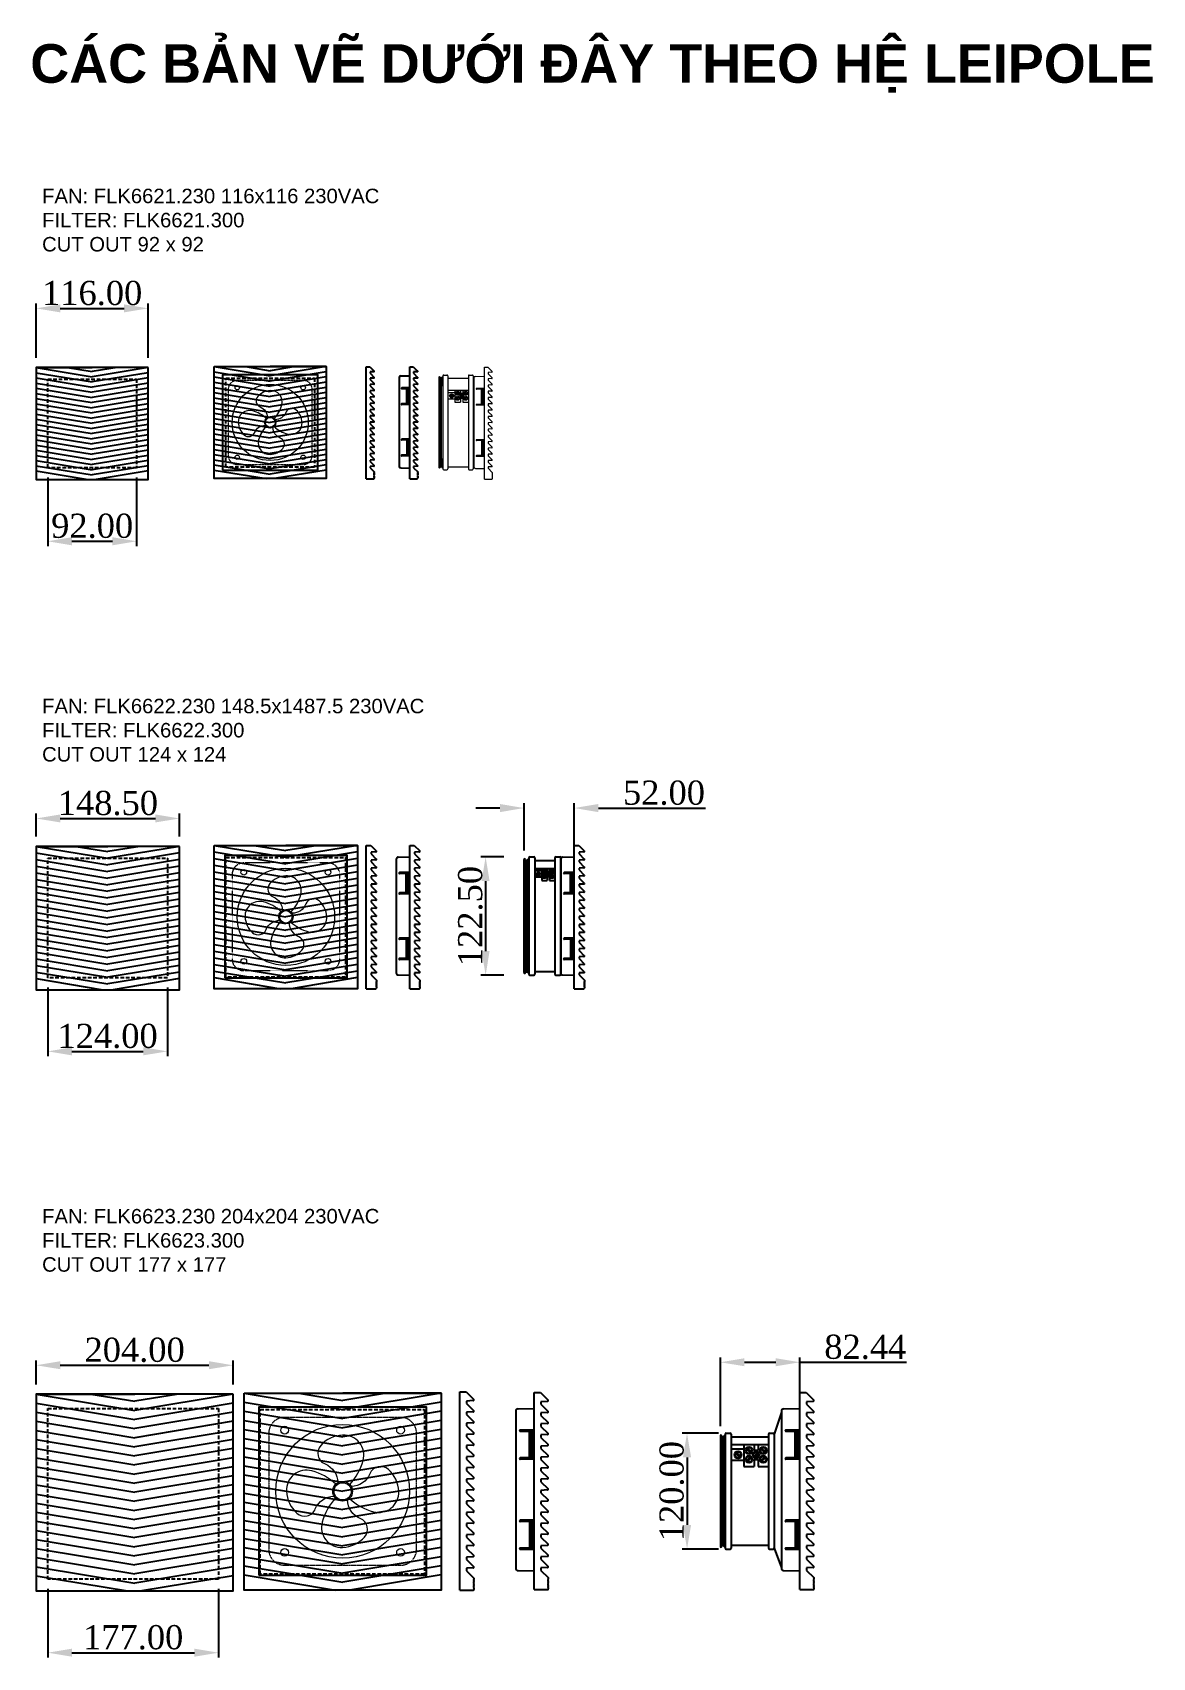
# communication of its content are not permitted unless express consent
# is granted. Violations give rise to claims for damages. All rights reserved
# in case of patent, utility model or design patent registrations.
# Model space of a CAD drawing. Header units: millimetres. Extents: x 6446 to 7606, y -2482 to -798.
import ezdxf

# ---------------------------------------------------------------- set-up
doc = ezdxf.new("R2010")
doc.units = ezdxf.units.MM
doc.linetypes.add('DASHED2', pattern=[0.375, 0.25, -0.125])
doc.linetypes.add('HIDDEN', pattern=[0.375, 0.25, -0.125])
for name, color, linetype, lineweight in [('CHANGE', 4, 'Continuous', 0), ('FRAME', 3, 'Continuous', 0), ('TBK', 1, 'Continuous', 0)]:
    doc.layers.add(name, color=color, linetype=linetype, lineweight=lineweight)
doc.styles.add('BHT', font='times.ttf', dxfattribs={"height": 25})
doc.styles.add('RH-Arial', font='arial.ttf')
doc.styles.get("Standard").update_dxf_attribs({"font": 'arial.ttf'})
doc.dimstyles.new('BHT 45', dxfattribs={"dimtxt": 25, "dimasz": 25, "dimexe": 5, "dimexo": 10, "dimgap": 3, "dimtad": 1, "dimtoh": 1, "dimzin": 0, "dimdsep": 46, "dimtxsty": 'BHT', "dimcen": 2, "dimclrd": 256, "dimclre": 256, "dimclrt": 3, "dimadec": 0, "dimazin": 0, "dimtfac": 1, "dimtofl": 0, "dimtmove": 0, "dimatfit": 3, "dimfxl": 1, "dimtolj": 1, "dimtzin": 0, "dimlwd": -1, "dimlwe": -1, "dimarcsym": 0})

# ---------------------------------------------------------------- blocks, each defined once
blk = doc.blocks.new('*D284')
at = {"transparency": 16777216}
for p, q in [((6449.7, -1135.3), (6449.7, -1079)), ((6474.7, -1084), (6540.7, -1084)), ((6565.7, -1135.3), (6565.7, -1079))]:
    blk.add_line(p, q, dxfattribs=at)
for points in [[(6474.7, -1079.9), (6474.7, -1088.2), (6449.7, -1084)], [(6540.7, -1079.9), (6540.7, -1088.2), (6565.7, -1084)]]:
    blk.add_solid(points, dxfattribs=at)
at = {"layer": 'Defpoints', "color": 0, "transparency": 16777216}
for p in [(6565.7, -1084), (6449.7, -1145.3), (6565.7, -1145.3)]:
    blk.add_point(p, dxfattribs=at)
at = {"color": 3, "transparency": 16777216, "insert": (6507.7, -1068.3), "char_height": 25, "attachment_point": 5, "style": 'BHT'}
blk.add_mtext('\\A1;116.00', dxfattribs=at)
blk = doc.blocks.new('FKL6621.300 - FRONT')
at = {"color": 3}
for p, q in [((6449.75, -1145.29), (6507.75, -1145.29)), ((6449.75, -1145.29), (6507.75, -1154.92)), ((6482, -1145.29), (6507.75, -1149.56)), ((6565.75, -1145.29), (6507.75, -1154.92)), ((6533.5, -1145.29), (6507.75, -1149.56)), ((6449.75, -1150.64), (6507.75, -1160.27)), ((6449.75, -1156), (6507.75, -1165.63)), ((6565.75, -1150.64), (6507.75, -1160.27)), ((6565.75, -1156), (6507.75, -1165.63)), ((6449.75, -1161.35), (6507.75, -1170.98)), ((6449.75, -1166.7), (6507.75, -1176.33)), ((6565.75, -1161.35), (6507.75, -1170.98)), ((6565.75, -1166.7), (6507.75, -1176.33)), ((6449.75, -1172.06), (6507.75, -1181.69)), ((6449.75, -1177.41), (6507.75, -1187.04)), ((6565.75, -1172.06), (6507.75, -1181.69)), ((6565.75, -1177.41), (6507.75, -1187.04)), ((6449.75, -1182.77), (6507.75, -1192.4)), ((6565.75, -1182.77), (6507.75, -1192.4)), ((6449.75, -1188.12), (6507.75, -1197.75)), ((6449.75, -1193.47), (6507.75, -1203.1)), ((6565.75, -1188.12), (6507.75, -1197.75)), ((6565.75, -1193.47), (6507.75, -1203.1)), ((6449.75, -1198.83), (6507.75, -1208.46)), ((6449.75, -1204.18), (6507.75, -1213.81)), ((6565.75, -1198.83), (6507.75, -1208.46)), ((6565.75, -1204.18), (6507.75, -1213.81)), ((6449.75, -1209.53), (6507.75, -1219.16)), ((6449.75, -1214.89), (6507.75, -1224.52)), ((6565.75, -1209.53), (6507.75, -1219.16)), ((6565.75, -1214.89), (6507.75, -1224.52)), ((6449.75, -1220.24), (6507.75, -1229.87)), ((6565.75, -1220.24), (6507.75, -1229.87)), ((6449.75, -1225.6), (6507.75, -1235.23)), ((6449.75, -1230.95), (6507.75, -1240.58)), ((6565.75, -1225.6), (6507.75, -1235.23)), ((6565.75, -1230.95), (6507.75, -1240.58)), ((6449.75, -1236.3), (6507.75, -1245.93)), ((6449.75, -1241.66), (6507.75, -1251.29)), ((6565.75, -1236.3), (6507.75, -1245.93)), ((6565.75, -1241.66), (6507.75, -1251.29)), ((6449.75, -1247.01), (6507.75, -1256.64)), ((6449.75, -1252.37), (6503.49, -1261.29)), ((6565.75, -1247.01), (6507.75, -1256.64)), ((6565.75, -1252.37), (6512.01, -1261.29))]:
    blk.add_line(p, q, dxfattribs=at)
blk.add_lwpolyline([(6565.75, -1145.29), (6449.75, -1145.29), (6449.75, -1261.29), (6565.75, -1261.29)], close=True, dxfattribs=at)
blk = doc.blocks.new('FAN 120x120')
at = {"layer": 'CHANGE', "linetype": 'HIDDEN'}
blk.add_lwpolyline([(13, -60), (107, -60, 0.414214), (120, -47), (120, 47, 0.414214), (107, 60), (13, 60, 0.414214), (0, 47), (0, -47, 0.414214)], format="xyb", close=True, dxfattribs=at)
at = {"layer": 'CHANGE', "linetype": 'ByBlock'}
for centre, radius in [((60, 0), 54.3), ((13, 49.6), 3.13), ((107, 49.6), 3.13), ((13, -49.6), 3.13), ((107, -49.6), 3.13)]:
    blk.add_circle(centre, radius, dxfattribs=at)
at = {"layer": 'TBK'}
for points in [[(65.9, 5.5, 0.119029), (76.6, 25, 0.508156), (60, 45.6, 0.202223), (42.2, 37.1, 0.51782), (45.7, 22.2, -0.301104), (56.1, 7)], [(54.5, 5.9, 0.119029), (35, 16.6, 0.508156), (14.4, 0, 0.202223), (22.9, -17.8, 0.51782), (37.8, -14.3, -0.301104), (53, -3.9)], [(65.5, -5.9, 0.119029), (85, -16.6, 0.508156), (105.6, 0, 0.202223), (97.1, 17.8, 0.51782), (82.2, 14.3, -0.301104), (67, 3.9)], [(54.1, -5.5, 0.119029), (43.4, -25, 0.508156), (60, -45.6, 0.202223), (77.8, -37.1, 0.51782), (74.3, -22.2, -0.301104), (63.9, -7)]]:
    blk.add_lwpolyline(points, format="xyb", dxfattribs=at)
for radius in [8, 6.94]:
    blk.add_circle((60, 0), radius, dxfattribs=at)
blk = doc.blocks.new('quat 325x325')
at = {"color": 3}
for p, q in [((-245242.3, 906267.9), (-245079.8, 906240.9)), ((-245152, 906267.9), (-245079.8, 906255.9)), ((-244917.3, 906267.9), (-245079.8, 906267.9)), ((-244917.3, 906267.9), (-245079.8, 906240.9)), ((-245007.7, 906267.9), (-245079.8, 906255.9)), ((-245242.3, 906252.9), (-245079.8, 906225.9)), ((-244917.3, 906252.9), (-245079.8, 906225.9)), ((-245242.3, 906237.9), (-245079.8, 906210.9)), ((-245242.3, 906222.9), (-245079.8, 906195.9)), ((-244917.3, 906237.9), (-245079.8, 906210.9)), ((-244917.3, 906222.9), (-245079.8, 906195.9)), ((-245242.3, 906207.9), (-245079.8, 906180.9)), ((-245242.3, 906192.9), (-245079.8, 906165.9)), ((-244917.3, 906207.9), (-245079.8, 906180.9)), ((-244917.3, 906192.9), (-245079.8, 906165.9)), ((-245242.3, 906177.9), (-245079.8, 906150.9)), ((-245242.3, 906162.9), (-245079.8, 906135.9)), ((-244917.3, 906177.9), (-245079.8, 906150.9)), ((-244917.3, 906162.9), (-245079.8, 906135.9)), ((-245242.3, 906147.9), (-245079.8, 906120.9)), ((-244917.3, 906147.9), (-245079.8, 906120.9)), ((-245242.3, 906132.9), (-245079.8, 906105.9)), ((-245242.3, 906117.9), (-245079.8, 906090.9)), ((-244917.3, 906132.9), (-245079.8, 906105.9)), ((-244917.3, 906117.9), (-245079.8, 906090.9)), ((-245242.3, 906102.9), (-245079.8, 906075.9)), ((-245242.3, 906087.9), (-245079.8, 906060.9)), ((-244917.3, 906102.9), (-245079.8, 906075.9)), ((-244917.3, 906087.9), (-245079.8, 906060.9)), ((-245242.3, 906072.9), (-245079.8, 906045.9)), ((-245242.3, 906057.9), (-245079.8, 906030.9)), ((-244917.3, 906072.9), (-245079.8, 906045.9)), ((-244917.3, 906057.9), (-245079.8, 906030.9)), ((-245242.3, 906042.9), (-245079.8, 906015.9)), ((-245242.3, 906027.9), (-245079.8, 906000.9)), ((-244917.3, 906042.9), (-245079.8, 906015.9)), ((-244917.3, 906027.9), (-245079.8, 906000.9)), ((-245242.3, 906012.9), (-245079.8, 905985.9)), ((-244917.3, 906012.9), (-245079.8, 905985.9)), ((-245242.3, 905997.9), (-245079.8, 905970.9)), ((-245242.3, 905982.9), (-245079.8, 905955.9)), ((-244917.3, 905997.9), (-245079.8, 905970.9)), ((-244917.3, 905982.9), (-245079.8, 905955.9)), ((-245242.3, 905967.9), (-245091.8, 905942.9)), ((-244917.3, 905967.9), (-245067.9, 905942.9))]:
    blk.add_line(p, q, dxfattribs=at)
blk.add_lwpolyline([(-245242.3, 906267.9), (-244917.3, 906267.9), (-244917.3, 905942.9), (-245242.3, 905942.9)], close=True, dxfattribs=at)
blk.add_lwpolyline([(-245218.4, 905967.3), (-244941.3, 905967.3), (-244941.3, 906244.5), (-245218.4, 906244.5)], close=True)
at = {"layer": 'FRAME', "xscale": 2.033931933606193, "yscale": 2.033931933606193, "zscale": 2.033931933606193}
blk.add_blockref('FAN 120x120', (-245201.9, 906105.9), dxfattribs=at)
blk = doc.blocks.new('FKL6621.230 - FRONT')
at = {"color": 7, "xscale": 0.356923076923077, "yscale": 0.356923076923077, "zscale": 0.356923076923077}
blk.add_blockref('quat 325x325', (94166.85, -324612.33), dxfattribs=at)
blk = doc.blocks.new('FKL6621.300 - SIDE')
at = {"color": 3}
for p, q in [((6791.7, -1260.46), (6791.7, -1144.46)), ((6791.7, -1144.46), (6795.3, -1144.46)), ((6795.3, -1144.46), (6799.79, -1148.96)), ((6799.54, -1149.62), (6795.61, -1149.83)), ((6795.61, -1149.83), (6795.61, -1151.3)), ((6795.61, -1151.3), (6799.79, -1155.48)), ((6799.54, -1156.15), (6795.61, -1156.35)), ((6795.61, -1156.35), (6795.61, -1157.82)), ((6795.61, -1157.82), (6799.79, -1162)), ((6799.54, -1162.67), (6795.61, -1162.88)), ((6795.61, -1162.88), (6795.61, -1164.34)), ((6795.61, -1164.34), (6799.79, -1168.53)), ((6799.54, -1169.19), (6795.61, -1169.4)), ((6795.61, -1169.4), (6795.61, -1170.87)), ((6795.61, -1170.87), (6799.79, -1175.05)), ((6799.54, -1175.71), (6795.61, -1175.92)), ((6795.61, -1175.92), (6795.61, -1177.39)), ((6795.61, -1177.39), (6799.79, -1181.57)), ((6799.54, -1182.24), (6795.61, -1182.44)), ((6795.61, -1182.44), (6795.61, -1183.91)), ((6795.61, -1183.91), (6799.79, -1188.09)), ((6799.54, -1188.76), (6795.61, -1188.97)), ((6795.61, -1188.97), (6795.61, -1190.43)), ((6795.61, -1190.43), (6799.79, -1194.62)), ((6799.54, -1195.28), (6795.61, -1195.49)), ((6795.61, -1195.49), (6795.61, -1196.96)), ((6795.61, -1196.96), (6799.79, -1201.14)), ((6799.54, -1201.8), (6795.61, -1202.01)), ((6795.61, -1202.01), (6795.61, -1203.48)), ((6795.61, -1203.48), (6799.79, -1207.66)), ((6799.54, -1208.33), (6795.61, -1208.53)), ((6795.61, -1208.53), (6795.61, -1210)), ((6795.61, -1210), (6799.79, -1214.18)), ((6799.54, -1214.85), (6795.61, -1215.06)), ((6795.61, -1215.06), (6795.61, -1216.52)), ((6795.61, -1216.52), (6799.79, -1220.71)), ((6799.54, -1221.37), (6795.61, -1221.58)), ((6795.61, -1221.58), (6795.61, -1223.05)), ((6795.61, -1223.05), (6799.79, -1227.23)), ((6799.54, -1227.9), (6795.61, -1228.1)), ((6795.61, -1228.1), (6795.61, -1229.57)), ((6795.61, -1229.57), (6799.79, -1233.75)), ((6799.54, -1234.42), (6795.61, -1234.62)), ((6795.61, -1234.62), (6795.61, -1236.09)), ((6795.61, -1236.09), (6799.79, -1240.27)), ((6799.54, -1240.94), (6795.61, -1241.15)), ((6795.61, -1241.15), (6795.61, -1242.61)), ((6795.61, -1242.61), (6799.79, -1246.8)), ((6799.54, -1247.46), (6795.61, -1247.67)), ((6795.61, -1247.67), (6795.61, -1249.14)), ((6795.61, -1249.14), (6799.91, -1253.43)), ((6799.91, -1254.21), (6799.68, -1254.21)), ((6799.68, -1254.21), (6799.68, -1254.61)), ((6799.68, -1254.61), (6799.91, -1254.68)), ((6799.91, -1254.92), (6799.68, -1255)), ((6799.68, -1255), (6799.68, -1255.39)), ((6799.91, -1253.43), (6799.91, -1254.21)), ((6799.91, -1254.68), (6799.91, -1254.92)), ((6791.7, -1260.46), (6798.27, -1260.46)), ((6798.27, -1260.46), (6799.52, -1260.46)), ((6799.68, -1255.39), (6799.91, -1255.46)), ((6799.91, -1255.7), (6799.68, -1255.78)), ((6799.68, -1255.78), (6799.68, -1256.17)), ((6799.68, -1256.17), (6799.91, -1256.25)), ((6799.91, -1256.48), (6799.68, -1256.56)), ((6799.68, -1256.56), (6799.68, -1256.95)), ((6799.68, -1256.95), (6799.91, -1257.03)), ((6799.91, -1257.26), (6799.68, -1257.34)), ((6799.68, -1257.34), (6799.68, -1257.73)), ((6799.68, -1257.73), (6799.91, -1257.81)), ((6799.91, -1258.04), (6799.68, -1258.12)), ((6799.68, -1258.12), (6799.68, -1258.51)), ((6799.68, -1258.51), (6799.91, -1258.59)), ((6799.91, -1258.82), (6799.68, -1258.9)), ((6799.68, -1258.9), (6799.68, -1259.29)), ((6799.68, -1259.29), (6799.91, -1259.29)), ((6799.91, -1255.46), (6799.91, -1255.7)), ((6799.91, -1256.25), (6799.91, -1256.48)), ((6799.91, -1257.03), (6799.91, -1257.26)), ((6799.91, -1257.81), (6799.91, -1258.04)), ((6799.91, -1258.59), (6799.91, -1258.82)), ((6799.91, -1259.29), (6799.91, -1260.07))]:
    blk.add_line(p, q, dxfattribs=at)
for centre, start, end in [((6799.52, -1149.23), 273, 45), ((6799.52, -1155.76), 273, 45), ((6799.52, -1162.28), 273, 45), ((6799.52, -1168.8), 273, 45), ((6799.52, -1175.32), 273, 45), ((6799.52, -1181.85), 273, 45), ((6799.52, -1188.37), 273, 45), ((6799.52, -1194.89), 273, 45), ((6799.52, -1201.41), 273, 45), ((6799.52, -1207.94), 273, 45), ((6799.52, -1214.46), 273, 45), ((6799.52, -1220.98), 273, 45), ((6799.52, -1227.51), 273, 45), ((6799.52, -1234.03), 273, 45), ((6799.52, -1240.55), 273, 45), ((6799.52, -1247.07), 273, 45), ((6799.52, -1260.07), 270, 0)]:
    blk.add_arc(centre, 0.391, start, end, dxfattribs=at)
blk = doc.blocks.new('FKL6621.300 - SIDE 2')
at = {"color": 3}
for p, q in [((6836.79, -1260.46), (6836.79, -1144.46)), ((6836.79, -1144.46), (6840.39, -1144.46)), ((6840.39, -1144.46), (6844.88, -1148.96)), ((6825.82, -1155.52), (6825.82, -1247.74)), ((6825.82, -1155.93), (6825.82, -1201.63)), ((6827.36, -1153.95), (6836.76, -1153.79)), ((6844.63, -1149.62), (6840.7, -1149.83)), ((6840.7, -1149.83), (6840.7, -1151.3)), ((6840.7, -1151.3), (6844.88, -1155.48)), ((6844.63, -1156.15), (6840.7, -1156.35)), ((6840.7, -1156.35), (6840.7, -1157.82)), ((6840.7, -1157.82), (6844.88, -1162)), ((6836.76, -1166.48), (6828.56, -1166.48)), ((6836.13, -1167.26), (6828.56, -1167.26)), ((6833.87, -1182.88), (6833.87, -1167.26)), ((6834.89, -1182.88), (6834.89, -1167.26)), ((6835.59, -1182.88), (6835.59, -1167.26)), ((6836.13, -1182.88), (6836.13, -1167.26)), ((6844.63, -1162.67), (6840.7, -1162.88)), ((6840.7, -1162.88), (6840.7, -1164.34)), ((6840.7, -1164.34), (6844.88, -1168.53)), ((6844.63, -1169.19), (6840.7, -1169.4)), ((6840.7, -1169.4), (6840.7, -1170.87)), ((6840.7, -1170.87), (6844.88, -1175.05)), ((6844.63, -1175.71), (6840.7, -1175.92)), ((6840.7, -1175.92), (6840.7, -1177.39)), ((6840.7, -1177.39), (6844.88, -1181.57)), ((6836.13, -1182.88), (6828.56, -1182.88)), ((6836.76, -1183.66), (6828.56, -1183.66)), ((6844.63, -1182.24), (6840.7, -1182.44)), ((6840.7, -1182.44), (6840.7, -1183.91)), ((6840.7, -1183.91), (6844.88, -1188.09)), ((6844.63, -1188.76), (6840.7, -1188.97)), ((6840.7, -1188.97), (6840.7, -1190.43)), ((6840.7, -1190.43), (6844.88, -1194.62)), ((6844.63, -1195.28), (6840.7, -1195.49)), ((6840.7, -1195.49), (6840.7, -1196.96)), ((6840.7, -1196.96), (6844.88, -1201.14)), ((6844.63, -1201.8), (6840.7, -1202.01)), ((6840.7, -1202.01), (6840.7, -1203.48)), ((6840.7, -1203.48), (6844.88, -1207.66)), ((6844.63, -1208.33), (6840.7, -1208.53)), ((6840.7, -1208.53), (6840.7, -1210)), ((6840.7, -1210), (6844.88, -1214.18)), ((6844.63, -1214.85), (6840.7, -1215.06)), ((6840.7, -1215.06), (6840.7, -1216.52)), ((6836.76, -1219.6), (6828.56, -1219.6)), ((6836.13, -1220.38), (6828.56, -1220.38)), ((6833.87, -1220.38), (6833.87, -1236)), ((6834.89, -1220.38), (6834.89, -1236)), ((6835.59, -1220.38), (6835.59, -1236)), ((6836.13, -1220.38), (6836.13, -1236)), ((6840.7, -1216.52), (6844.88, -1220.71)), ((6844.63, -1221.37), (6840.7, -1221.58)), ((6840.7, -1221.58), (6840.7, -1223.05)), ((6840.7, -1223.05), (6844.88, -1227.23)), ((6844.63, -1227.9), (6840.7, -1228.1)), ((6840.7, -1228.1), (6840.7, -1229.57)), ((6840.7, -1229.57), (6844.88, -1233.75)), ((6844.63, -1234.42), (6840.7, -1234.62)), ((6840.7, -1234.62), (6840.7, -1236.09)), ((6836.13, -1236), (6828.56, -1236)), ((6836.76, -1236.78), (6828.56, -1236.78)), ((6840.7, -1236.09), (6844.88, -1240.27)), ((6844.63, -1240.94), (6840.7, -1241.15)), ((6840.7, -1241.15), (6840.7, -1242.61)), ((6840.7, -1242.61), (6844.88, -1246.8)), ((6827.36, -1249.31), (6836.76, -1249.47)), ((6844.63, -1247.46), (6840.7, -1247.67)), ((6840.7, -1247.67), (6840.7, -1249.14)), ((6840.7, -1249.14), (6845, -1253.43)), ((6845, -1253.43), (6845, -1254.21)), ((6836.79, -1260.46), (6843.36, -1260.46)), ((6843.36, -1260.46), (6844.61, -1260.46)), ((6845, -1254.21), (6844.76, -1254.21)), ((6844.76, -1254.21), (6844.76, -1254.61)), ((6844.76, -1254.61), (6845, -1254.68)), ((6845, -1254.92), (6844.76, -1255)), ((6844.76, -1255), (6844.76, -1255.39)), ((6844.76, -1255.39), (6845, -1255.46)), ((6845, -1255.7), (6844.76, -1255.78)), ((6844.76, -1255.78), (6844.76, -1256.17)), ((6844.76, -1256.17), (6845, -1256.25)), ((6845, -1256.48), (6844.76, -1256.56)), ((6844.76, -1256.56), (6844.76, -1256.95)), ((6844.76, -1256.95), (6845, -1257.03)), ((6845, -1257.26), (6844.76, -1257.34)), ((6844.76, -1257.34), (6844.76, -1257.73)), ((6844.76, -1257.73), (6845, -1257.81)), ((6845, -1258.04), (6844.76, -1258.12)), ((6844.76, -1258.12), (6844.76, -1258.51)), ((6844.76, -1258.51), (6845, -1258.59)), ((6845, -1258.82), (6844.76, -1258.9)), ((6844.76, -1258.9), (6844.76, -1259.29)), ((6844.76, -1259.29), (6845, -1259.29)), ((6845, -1254.68), (6845, -1254.92)), ((6845, -1255.46), (6845, -1255.7)), ((6845, -1256.25), (6845, -1256.48)), ((6845, -1257.03), (6845, -1257.26)), ((6845, -1257.81), (6845, -1258.04)), ((6845, -1258.59), (6845, -1258.82)), ((6845, -1259.29), (6845, -1260.07))]:
    blk.add_line(p, q, dxfattribs=at)
for centre, radius, start, end in [((6827.39, -1155.52), 1.56, 91, 180), ((6844.61, -1149.23), 0.391, 273, 45), ((6844.61, -1155.76), 0.391, 273, 45), ((6828.56, -1166.87), 0.391, 90, 270), ((6844.61, -1162.28), 0.391, 273, 45), ((6844.61, -1168.8), 0.391, 273, 45), ((6844.61, -1175.32), 0.391, 273, 45), ((6828.56, -1183.27), 0.391, 90, 270), ((6844.61, -1181.85), 0.391, 273, 45), ((6844.61, -1188.37), 0.391, 273, 45), ((6844.61, -1194.89), 0.391, 273, 45), ((6844.61, -1201.41), 0.391, 273, 45), ((6844.61, -1207.94), 0.391, 273, 45), ((6844.61, -1214.46), 0.391, 273, 45), ((6828.56, -1219.99), 0.391, 90, 270), ((6844.61, -1220.98), 0.391, 273, 45), ((6844.61, -1227.51), 0.391, 273, 45), ((6844.61, -1234.03), 0.391, 273, 45), ((6828.56, -1236.39), 0.391, 90, 270), ((6844.61, -1240.55), 0.391, 273, 45), ((6827.39, -1247.74), 1.56, 180, 269), ((6844.61, -1247.07), 0.391, 273, 45), ((6844.61, -1260.07), 0.391, 270, 0)]:
    blk.add_arc(centre, radius, start, end, dxfattribs=at)
blk = doc.blocks.new('A$C36B5638F')
for p, q in [((-43, 56.8), (-43, -56.8)), ((-41.6, 56.8), (-41.6, 55.2)), ((-41.6, 49.6), (-41.6, -49.6)), ((-41.2, 56), (-41.2, 48.8)), ((-41.2, 56), (-39.4, 56)), ((-41.2, 48.8), (-39.4, 48.8)), ((-40.3, 56), (-40.5, 56)), ((-40.3, 47.1), (-40.1, 47.2)), ((-40.1, 47.2), (-40.3, 47.1)), ((-40.1, 45), (-40.1, -45)), ((-39.4, 56.3), (-39.4, 48.8)), ((-39.4, 52.7), (-39.4, 48.1)), ((-39.4, 45.9), (-39.3, 45.9)), ((-38, 58.5), (-38, -58.5)), ((-38, 58.5), (-38, 32.5)), ((-38, 56.3), (-38, 32.5)), ((-38, 53.3), (-38, -56.3)), ((-37, 59.5), (-33, 59.5)), ((-32, 58.5), (-32, -58.5)), ((-32, 55.7), (-6, 55.7)), ((-6, 58.5), (-6, -58.5)), ((-5, 59.5), (-1, 59.5)), ((0, 58.5), (0, 0)), ((0, 58.5), (0, -58.5)), ((-32, 40.5), (-6, 40.5)), ((-23, 37.3), (-32, 37.3)), ((-23, 29.3), (-32, 29.3)), ((-26, 31.7), (-28.8, 34.5)), ((-25.5, 32.2), (-28.2, 35)), ((-23, 40.5), (-23, 25.2)), ((-23, 25.2), (-16, 25.2)), ((-18.4, 34.7), (-21.2, 37.5)), ((-18.4, 32), (-21.2, 29.2)), ((-17.8, 35.3), (-20.6, 38.1)), ((-17.8, 31.4), (-20.6, 28.6)), ((-16, 40.5), (-16, 36.5)), ((-16, 36.5), (-13, 36.5)), ((-16, 30.2), (-13, 30.2)), ((-16, 30.2), (-16, 25.2)), ((-14, 35), (-15.5, 31.9)), ((-13.5, 34.8), (-15, 31.7)), ((-13, 40.5), (-13, 36.5)), ((-13, 30.2), (-13, 25.2)), ((-13, 25.2), (-6, 25.2)), ((-8.4, 34.7), (-11.2, 37.5)), ((-8.4, 32), (-11.2, 29.2)), ((-7.9, 35.3), (-10.7, 38.1)), ((-7.9, 31.4), (-10.7, 28.6)), ((-41.6, -55.2), (-41.6, -56.8)), ((-41.2, -48.8), (-39.4, -48.8)), ((-41.2, -56), (-41.2, -48.8)), ((-41.2, -56), (-39.4, -56)), ((-40.3, -56), (-40.5, -56)), ((-40.1, -47.2), (-40.3, -47.1)), ((-39.3, -45.9), (-39.4, -45.9)), ((-39.4, -52.7), (-39.4, -48.1)), ((-39.4, -56.3), (-39.4, -48.8)), ((-37, -59.5), (-33, -59.5)), ((-32, -55.7), (-6, -55.7)), ((-5, -59.5), (-1, -59.5))]:
    blk.add_line(p, q)
for centre, radius in [((-27.1, 33.3), 2.5), ((-27.1, 33.3), 2), ((-19.5, 36.4), 2.5), ((-19.5, 30.3), 2.5), ((-19.5, 36.4), 2), ((-19.5, 30.3), 2), ((-14.5, 33.3), 2.25), ((-14.5, 33.3), 1.75), ((-9.5, 36.4), 2.5), ((-9.5, 30.3), 2.5), ((-9.5, 36.4), 2), ((-9.5, 30.3), 2)]:
    blk.add_circle(centre, radius)
for centre, radius, start, end in [((-42.3, 56.8), 0.7, 0, 180), ((-34.9, 52.4), 7.3, 150.4345, 209.5655), ((-39.6, 45.2), 2, 109.4736, 180), ((-40.4, 48.1), 1, 289.4736, 0), ((-40.4, 48.1), 1, 289.4736, 0), ((-39.1, 45), 1, 109.4736, 180), ((-38.7, 56.3), 0.7, 0, 180), ((-40, 47.8), 2, 289.4736, 0), ((-37, 58.5), 1, 90, 180), ((-33, 58.5), 1, 0, 90), ((-5, 58.5), 1, 90, 180), ((-1, 58.5), 1, 0, 90), ((-42.3, -56.8), 0.7, 180, 0), ((-34.9, -52.4), 7.3, 150.4345, 209.5655), ((-40.1, -47.8), 2, 70.5264, 70.5264), ((-39.6, -45.2), 2, 180, 250.5264), ((-39.1, -45), 1, 180, 250.5264), ((-40.4, -48.1), 1, 0, 70.5264), ((-38.7, -56.3), 0.7, 180, 0), ((-40, -47.8), 2, 0, 70.5264), ((-37, -58.5), 1, 180, 270), ((-33, -58.5), 1, 270, 0), ((-5, -58.5), 1, 180, 270), ((-1, -58.5), 1, 270, 0)]:
    blk.add_arc(centre, radius, start, end)
blk = doc.blocks.new('A$C5CC504B8')
for p, q in [((14, -75.3), (14, 73.2)), ((14, 73.2), (18.6, 73.2)), ((18.6, 73.2), (24.4, 67.4)), ((24.1, 66.6), (19, 66.3)), ((19, 66.3), (19, 64.4)), ((0, 59), (0, -59)), ((0, 58.5), (0, 0)), ((2, 61), (14, 61.2)), ((14, 45), (3.5, 45)), ((13.2, 44), (3.5, 44)), ((10.3, 24), (10.3, 44)), ((11.6, 24), (11.6, 44)), ((12.5, 24), (12.5, 44)), ((13.2, 24), (13.2, 44)), ((19, 64.4), (24.4, 59.1)), ((24.1, 58.2), (19, 58)), ((19, 58), (19, 56.1)), ((19, 56.1), (24.4, 50.7)), ((24.1, 49.9), (19, 49.6)), ((19, 49.6), (19, 47.7)), ((19, 47.7), (24.4, 42.4)), ((13.2, 24), (3.5, 24)), ((14, 23), (3.5, 23)), ((24.1, 41.5), (19, 41.3)), ((19, 41.3), (19, 39.4)), ((19, 39.4), (24.4, 34)), ((24.1, 33.2), (19, 32.9)), ((19, 32.9), (19, 31)), ((19, 31), (24.4, 25.7)), ((24.1, 24.8), (19, 24.6)), ((19, 24.6), (19, 22.7)), ((19, 22.7), (24.4, 17.3)), ((24.1, 16.5), (19, 16.2)), ((19, 16.2), (19, 14.3)), ((19, 14.3), (24.4, 9)), ((24.1, 8.1), (19, 7.9)), ((19, 7.9), (19, 6)), ((19, 6), (24.4, 0.6)), ((24.1, -0.2), (19, -0.5)), ((19, -0.5), (19, -2.4)), ((19, -2.4), (24.4, -7.7)), ((24.1, -8.6), (19, -8.8)), ((19, -8.8), (19, -10.7)), ((19, -10.7), (24.4, -16.1)), ((24.1, -16.9), (19, -17.2)), ((19, -17.2), (19, -19.1)), ((19, -19.1), (24.4, -24.4)), ((14, -23), (3.5, -23)), ((13.2, -24), (3.5, -24)), ((10.3, -24), (10.3, -44)), ((11.6, -24), (11.6, -44)), ((12.5, -24), (12.5, -44)), ((13.2, -24), (13.2, -44)), ((24.1, -25.3), (19, -25.5)), ((19, -25.5), (19, -27.4)), ((19, -27.4), (24.4, -32.8)), ((24.1, -33.6), (19, -33.9)), ((19, -33.9), (19, -35.8)), ((19, -35.8), (24.4, -41.1)), ((24.1, -42), (19, -42.2)), ((19, -42.2), (19, -44.1)), ((2, -61), (14, -61.2)), ((13.2, -44), (3.5, -44)), ((14, -45), (3.5, -45)), ((19, -44.1), (24.4, -49.5)), ((24.1, -50.3), (19, -50.6)), ((19, -50.6), (19, -52.5)), ((19, -52.5), (24.4, -57.8)), ((24.1, -58.7), (19, -58.9)), ((19, -58.9), (19, -60.8)), ((19, -60.8), (24.5, -66.3)), ((14, -75.3), (22.4, -75.3)), ((22.4, -75.3), (24, -75.3)), ((24.5, -67.3), (24.2, -67.3)), ((24.2, -67.3), (24.2, -67.8)), ((24.2, -67.8), (24.5, -67.9)), ((24.5, -68.2), (24.2, -68.3)), ((24.2, -68.3), (24.2, -68.8)), ((24.2, -68.8), (24.5, -68.9)), ((24.5, -69.2), (24.2, -69.3)), ((24.2, -69.3), (24.2, -69.8)), ((24.2, -69.8), (24.5, -69.9)), ((24.5, -70.2), (24.2, -70.3)), ((24.2, -70.3), (24.2, -70.8)), ((24.2, -70.8), (24.5, -70.9)), ((24.5, -71.2), (24.2, -71.3)), ((24.2, -71.3), (24.2, -71.8)), ((24.2, -71.8), (24.5, -71.9)), ((24.5, -72.2), (24.2, -72.3)), ((24.2, -72.3), (24.2, -72.8)), ((24.2, -72.8), (24.5, -72.9)), ((24.5, -73.2), (24.2, -73.3)), ((24.2, -73.3), (24.2, -73.8)), ((24.2, -73.8), (24.5, -73.8)), ((24.5, -66.3), (24.5, -67.3)), ((24.5, -67.9), (24.5, -68.2)), ((24.5, -68.9), (24.5, -69.2)), ((24.5, -69.9), (24.5, -70.2)), ((24.5, -70.9), (24.5, -71.2)), ((24.5, -71.9), (24.5, -72.2)), ((24.5, -72.9), (24.5, -73.2)), ((24.5, -73.8), (24.5, -74.8))]:
    blk.add_line(p, q)
for centre, radius, start, end in [((24, 67.1), 0.5, 273, 45), ((2, 59), 2, 91, 180), ((3.5, 44.5), 0.5, 90, 270), ((24, 58.7), 0.5, 273, 45), ((24, 50.4), 0.5, 273, 45), ((3.5, 23.5), 0.5, 90, 270), ((24, 42), 0.5, 273, 45), ((24, 33.7), 0.5, 273, 45), ((24, 25.3), 0.5, 273, 45), ((24, 17), 0.5, 273, 45), ((24, 8.6), 0.5, 273, 45), ((24, 0.3), 0.5, 273, 45), ((24, -8.1), 0.5, 273, 45), ((24, -16.4), 0.5, 273, 45), ((3.5, -23.5), 0.5, 90, 270), ((24, -24.8), 0.5, 273, 45), ((24, -33.1), 0.5, 273, 45), ((24, -41.5), 0.5, 273, 45), ((2, -59), 2, 180, 269), ((3.5, -44.5), 0.5, 90, 270), ((24, -49.8), 0.5, 273, 45), ((24, -58.2), 0.5, 273, 45), ((24, -74.8), 0.5, 270, 0)]:
    blk.add_arc(centre, radius, start, end)
blk = doc.blocks.new('FKL6621.230 - SIDE')
at = {"layer": 'FRAME'}
for name, p, xscale, yscale, zscale in [('A$C36B5638F', (6902.5, -1202.1), 0.8244734945835328, 0.8244734945835328, 0.8244734945835328), ('A$C5CC504B8', (6903.2, -1202.2), 0.7811447811447811, 0.7811447811447811, 0.7811447811447811)]:
    blk.add_blockref(name, p, dxfattribs=dict(at, xscale=xscale, yscale=yscale, zscale=zscale))
blk = doc.blocks.new('*D306')
at = {"transparency": 16777216}
for p, q in [((6461.7, -1259.3), (6461.7, -1330.3)), ((6553.7, -1259.3), (6553.7, -1330.3)), ((6486.7, -1325.3), (6528.7, -1325.3))]:
    blk.add_line(p, q, dxfattribs=at)
for points in [[(6486.7, -1321.1), (6486.7, -1329.5), (6461.7, -1325.3)], [(6528.7, -1321.1), (6528.7, -1329.5), (6553.7, -1325.3)]]:
    blk.add_solid(points, dxfattribs=at)
at = {"layer": 'Defpoints', "color": 0, "transparency": 16777216}
for p in [(6461.7, -1249.3), (6553.7, -1249.3), (6553.7, -1325.3)]:
    blk.add_point(p, dxfattribs=at)
at = {"color": 3, "transparency": 16777216, "insert": (6507.7, -1309.5), "char_height": 25, "attachment_point": 5, "style": 'BHT'}
blk.add_mtext('\\A1;92.00', dxfattribs=at)
blk = doc.blocks.new('*D307')
at = {"transparency": 16777216}
for p, q in [((6449.7, -1631.3), (6449.7, -1607.5)), ((6474.7, -1612.5), (6573.2, -1612.5)), ((6598.2, -1631.3), (6598.2, -1607.5))]:
    blk.add_line(p, q, dxfattribs=at)
for points in [[(6474.7, -1608.3), (6474.7, -1616.6), (6449.7, -1612.5)], [(6573.2, -1608.3), (6573.2, -1616.6), (6598.2, -1612.5)]]:
    blk.add_solid(points, dxfattribs=at)
at = {"layer": 'Defpoints', "color": 0, "transparency": 16777216}
for p in [(6598.2, -1612.5), (6449.7, -1641.3), (6598.2, -1641.3)]:
    blk.add_point(p, dxfattribs=at)
at = {"color": 3, "transparency": 16777216, "insert": (6524, -1596.7), "char_height": 25, "attachment_point": 5, "style": 'BHT'}
blk.add_mtext('\\A1;148.50', dxfattribs=at)
blk = doc.blocks.new('*D308')
at = {"transparency": 16777216}
for p, q in [((6461.7, -1787.7), (6461.7, -1858.8)), ((6585.7, -1787.7), (6585.7, -1858.8)), ((6486.7, -1853.8), (6560.7, -1853.8))]:
    blk.add_line(p, q, dxfattribs=at)
for points in [[(6486.7, -1849.6), (6486.7, -1857.9), (6461.7, -1853.8)], [(6560.7, -1849.6), (6560.7, -1857.9), (6585.7, -1853.8)]]:
    blk.add_solid(points, dxfattribs=at)
at = {"layer": 'Defpoints', "color": 0, "transparency": 16777216}
for p in [(6461.7, -1777.7), (6585.7, -1777.7), (6585.7, -1853.8)]:
    blk.add_point(p, dxfattribs=at)
at = {"color": 3, "transparency": 16777216, "insert": (6523.7, -1838), "char_height": 25, "attachment_point": 5, "style": 'BHT'}
blk.add_mtext('\\A1;124.00', dxfattribs=at)
blk = doc.blocks.new('*D312')
at = {"transparency": 16777216}
for p, q in [((6449.7, -2198.8), (6449.7, -2174)), ((6474.7, -2179), (6628.7, -2179)), ((6653.7, -2198.8), (6653.7, -2174))]:
    blk.add_line(p, q, dxfattribs=at)
for points in [[(6474.7, -2174.8), (6474.7, -2183.1), (6449.7, -2179)], [(6628.7, -2174.8), (6628.7, -2183.1), (6653.7, -2179)]]:
    blk.add_solid(points, dxfattribs=at)
at = {"layer": 'Defpoints', "color": 0, "transparency": 16777216}
for p in [(6653.7, -2179), (6449.7, -2208.8), (6653.7, -2208.8)]:
    blk.add_point(p, dxfattribs=at)
at = {"color": 3, "transparency": 16777216, "insert": (6551.7, -2163.2), "char_height": 25, "attachment_point": 5, "style": 'BHT'}
blk.add_mtext('\\A1;204.00', dxfattribs=at)
blk = doc.blocks.new('*D313')
at = {"transparency": 16777216}
for p, q in [((6461.7, -2410.7), (6461.7, -2481.8)), ((6638.7, -2410.7), (6638.7, -2481.8)), ((6486.7, -2476.8), (6613.7, -2476.8))]:
    blk.add_line(p, q, dxfattribs=at)
for points in [[(6486.7, -2472.6), (6486.7, -2480.9), (6461.7, -2476.8)], [(6613.7, -2472.6), (6613.7, -2480.9), (6638.7, -2476.8)]]:
    blk.add_solid(points, dxfattribs=at)
at = {"layer": 'Defpoints', "color": 0, "transparency": 16777216}
for p in [(6461.7, -2400.7), (6638.7, -2400.7), (6638.7, -2476.8)]:
    blk.add_point(p, dxfattribs=at)
at = {"color": 3, "transparency": 16777216, "insert": (6550.2, -2461), "char_height": 25, "attachment_point": 5, "style": 'BHT'}
blk.add_mtext('\\A1;177.00', dxfattribs=at)
blk = doc.blocks.new('FKL6622.300 - FRONT')
at = {"xscale": 1.280172413793103, "yscale": 1.280172413793103, "zscale": 1.280172413793103}
blk.add_blockref('FKL6621.300 - FRONT', (-1807, -175.2), dxfattribs=at)
blk = doc.blocks.new('FKL6622.230 - FRONT')
at = {"xscale": 1.280172413793103, "yscale": 1.280172413793103, "zscale": 1.280172413793103}
blk.add_blockref('FKL6621.230 - FRONT', (-1858.7, -175.3), dxfattribs=at)
blk = doc.blocks.new('FKL6622.300 - SIDE')
at = {"xscale": 1.280172413793103, "yscale": 1.280172413793103, "zscale": 1.280172413793103}
blk.add_blockref('FKL6621.300 - SIDE', (-1902.8, -175.3), dxfattribs=at)
blk = doc.blocks.new('FKL6622.300 - SIDE 2')
at = {"xscale": 1.280172413793103, "yscale": 1.280172413793103, "zscale": 1.280172413793103}
blk.add_blockref('FKL6621.300 - SIDE 2', (-1915.5, -175.3), dxfattribs=at)
blk = doc.blocks.new('FKL6622 - FAN')
at = {"color": 3}
for p, q in [((6886.9, -1655.1), (6886.9, -1772.1)), ((6888.4, -1655.1), (6888.4, -1656.8)), ((6888.4, -1662.5), (6888.4, -1764.7)), ((6888.8, -1655.9), (6888.8, -1663.3)), ((6888.8, -1655.9), (6890.7, -1655.9)), ((6888.8, -1663.3), (6890.7, -1663.3)), ((6889.8, -1655.9), (6889.5, -1655.9)), ((6889.8, -1665.1), (6890, -1665)), ((6890, -1665), (6889.8, -1665.1)), ((6890.6, -1666.3), (6890.7, -1666.3)), ((6890.7, -1655.6), (6890.7, -1663.3)), ((6890.7, -1659.4), (6890.7, -1664.1)), ((6892.1, -1653.4), (6892.1, -1773.8)), ((6892.1, -1653.4), (6892.1, -1680.1)), ((6892.1, -1655.6), (6892.1, -1680.1)), ((6892.1, -1658.7), (6892.1, -1771.6)), ((6893.1, -1652.4), (6897.2, -1652.4)), ((6898.3, -1653.4), (6898.3, -1773.8)), ((6898.3, -1656.2), (6918.8, -1656.2)), ((6898.3, -1664.4), (6918.8, -1664.4)), ((6905.3, -1664.4), (6905.3, -1676.6)), ((6909.4, -1668.6), (6907.2, -1666.4)), ((6910.8, -1664.4), (6910.8, -1667.6)), ((6913.2, -1664.4), (6913.2, -1667.6)), ((6917.3, -1668.6), (6915.1, -1666.4)), ((6918.8, -1653.4), (6918.8, -1773.8)), ((6919.8, -1652.4), (6923.9, -1652.4)), ((6924.9, -1653.4), (6924.9, -1713.6)), ((6924.9, -1653.4), (6924.9, -1773.8)), ((6889.9, -1667.3), (6889.9, -1759.9)), ((6905.3, -1666.9), (6898.1, -1666.9)), ((6905.3, -1673.3), (6898.1, -1673.3)), ((6902.8, -1671.4), (6900.6, -1669.2)), ((6903.3, -1671), (6901.1, -1668.8)), ((6905.3, -1676.6), (6910.8, -1676.6)), ((6908.9, -1669), (6906.7, -1666.8)), ((6908.9, -1671.2), (6906.7, -1673.4)), ((6909.4, -1671.6), (6907.2, -1673.9)), ((6910.8, -1667.6), (6913.2, -1667.6)), ((6910.8, -1672.6), (6913.2, -1672.6)), ((6910.8, -1672.6), (6910.8, -1676.6)), ((6912.4, -1668.8), (6911.2, -1671.2)), ((6912.8, -1669), (6911.6, -1671.4)), ((6913.2, -1672.6), (6913.2, -1676.6)), ((6913.2, -1676.6), (6918.8, -1676.6)), ((6916.8, -1669), (6914.6, -1666.8)), ((6916.8, -1671.2), (6914.6, -1673.4)), ((6917.3, -1671.6), (6915.1, -1673.9)), ((6888.8, -1763.9), (6890.7, -1763.9)), ((6888.8, -1771.3), (6888.8, -1763.9)), ((6890, -1762.2), (6889.8, -1762.1)), ((6890.7, -1760.9), (6890.6, -1760.9)), ((6890.7, -1767.8), (6890.7, -1763.1)), ((6890.7, -1771.6), (6890.7, -1763.9)), ((6888.4, -1770.4), (6888.4, -1772.1)), ((6888.8, -1771.3), (6890.7, -1771.3)), ((6889.8, -1771.3), (6889.5, -1771.3)), ((6893.1, -1774.9), (6897.2, -1774.9)), ((6898.3, -1771), (6918.8, -1771)), ((6919.8, -1774.9), (6923.9, -1774.9))]:
    blk.add_line(p, q, dxfattribs=at)
for centre, radius in [((6908, -1667.7), 1.99), ((6908, -1667.7), 1.59), ((6916, -1667.7), 1.99), ((6916, -1667.7), 1.59), ((6902, -1670.1), 1.99), ((6902, -1670.1), 1.59), ((6908, -1672.5), 1.99), ((6908, -1672.5), 1.59), ((6912, -1670.1), 1.79), ((6912, -1670.1), 1.39), ((6916, -1672.5), 1.99), ((6916, -1672.5), 1.59)]:
    blk.add_circle(centre, radius, dxfattribs=at)
for centre, radius, start, end in [((6887.7, -1655.1), 0.721, 0, 180), ((6895.3, -1659.6), 7.51, 150.4345, 209.5655), ((6890.4, -1667.1), 2.06, 109.4736, 180), ((6891, -1667.3), 1.03, 109.4736, 180), ((6889.6, -1664.1), 1.03, 289.4736, 0), ((6889.6, -1664.1), 1.03, 289.4736, 0), ((6891.4, -1655.6), 0.721, 0, 180), ((6890, -1664.4), 2.06, 289.4736, 0), ((6893.1, -1653.4), 1.03, 90, 180), ((6897.2, -1653.4), 1.03, 0, 90), ((6919.8, -1653.4), 1.03, 90, 180), ((6923.9, -1653.4), 1.03, 0, 90), ((6895.3, -1767.6), 7.51, 150.4345, 209.5655), ((6889.9, -1762.8), 2.06, 70.5264, 70.5264), ((6890.4, -1760.1), 2.06, 180, 250.5264), ((6891, -1759.9), 1.03, 180, 250.5264), ((6889.6, -1763.1), 1.03, 0, 70.5264), ((6890, -1762.8), 2.06, 0, 70.5264), ((6887.7, -1772.1), 0.721, 180, 0), ((6891.4, -1771.6), 0.721, 180, 0), ((6893.1, -1773.8), 1.03, 180, 270), ((6897.2, -1773.8), 1.03, 270, 0), ((6919.8, -1773.8), 1.03, 180, 270), ((6923.9, -1773.8), 1.03, 270, 0)]:
    blk.add_arc(centre, radius, start, end, dxfattribs=at)
blk = doc.blocks.new('*D320')
at = {"transparency": 16777216}
for p, q in [((7156.6, -2249.4), (7119.1, -2249.4)), ((7124.1, -2274.4), (7124.1, -2344.4)), ((7156.6, -2369.4), (7119.1, -2369.4))]:
    blk.add_line(p, q, dxfattribs=at)
for points in [[(7119.9, -2274.4), (7128.3, -2274.4), (7124.1, -2249.4)], [(7119.9, -2344.4), (7128.3, -2344.4), (7124.1, -2369.4)]]:
    blk.add_solid(points, dxfattribs=at)
at = {"layer": 'Defpoints', "color": 0, "transparency": 16777216}
for p in [(7166.6, -2249.4), (7124.1, -2369.4), (7166.6, -2369.4)]:
    blk.add_point(p, dxfattribs=at)
at = {"color": 3, "transparency": 16777216, "insert": (7108.3, -2309.4), "char_height": 25, "attachment_point": 5, "rotation": 90, "style": 'BHT'}
blk.add_mtext('\\A1;120.00', dxfattribs=at)
blk = doc.blocks.new('*D321')
at = {"transparency": 16777216}
for p, q in [((7158.6, -2242.1), (7158.6, -2170.9)), ((7241, -2213.8), (7241, -2170.9)), ((7183.6, -2175.9), (7216, -2175.9)), ((7241, -2175.9), (7351.6, -2175.9))]:
    blk.add_line(p, q, dxfattribs=at)
for points in [[(7183.6, -2171.7), (7183.6, -2180), (7158.6, -2175.9)], [(7216, -2171.7), (7216, -2180), (7241, -2175.9)]]:
    blk.add_solid(points, dxfattribs=at)
at = {"layer": 'Defpoints', "color": 0, "transparency": 16777216}
for p in [(7241, -2175.9), (7241, -2223.8), (7158.6, -2252.1)]:
    blk.add_point(p, dxfattribs=at)
at = {"color": 3, "transparency": 16777216, "insert": (7308.8, -2160.1), "char_height": 25, "attachment_point": 5, "style": 'BHT'}
blk.add_mtext('\\A1;82.44', dxfattribs=at)
blk = doc.blocks.new('FKL6623.300 - FRONT')
at = {"xscale": 1.758620689655172, "yscale": 1.758620689655172, "zscale": 1.758620689655172}
blk.add_blockref('FKL6621.300 - FRONT', (-4892.9, -194.7), dxfattribs=at)
blk = doc.blocks.new('FKL6623.230 - FRONT')
at = {"xscale": 1.758620689655172, "yscale": 1.758620689655172, "zscale": 1.758620689655172}
blk.add_blockref('FKL6621.230 - FRONT', (-5001.8, -195.3), dxfattribs=at)
blk = doc.blocks.new('FKL6623.300 - SIDE')
at = {"xscale": 1.770543541788428, "yscale": 1.770543541788428, "zscale": 1.770543541788428}
blk.add_blockref('FKL6621.300 - SIDE', (-5136.3, -180.2), dxfattribs=at)
blk = doc.blocks.new('FKL6623.300 - SIDE 2')
at = {"xscale": 1.758620689655172, "yscale": 1.758620689655172, "zscale": 1.758620689655172}
blk.add_blockref('FKL6621.300 - SIDE 2', (-5057.5, -194.7), dxfattribs=at)
blk = doc.blocks.new('FKL6623.300 - FAN')
at = {"color": 3}
for p, q in [((7221.8, -2227.5), (7214.4, -2250.4)), ((7158.6, -2252.1), (7158.6, -2366.6)), ((7160, -2252.1), (7160, -2253.7)), ((7160.4, -2252.9), (7160.4, -2260.1)), ((7160.4, -2252.9), (7162.2, -2252.9)), ((7161.3, -2252.9), (7161.1, -2252.9)), ((7162.2, -2252.6), (7162.2, -2260.1)), ((7163.6, -2250.4), (7163.6, -2368.4)), ((7163.6, -2250.4), (7163.6, -2276.6)), ((7163.6, -2252.6), (7163.6, -2276.6)), ((7163.6, -2255.6), (7163.6, -2366.1)), ((7164.6, -2249.4), (7168.7, -2249.4)), ((7169.7, -2250.4), (7169.7, -2368.4)), ((7169.7, -2253.2), (7208.4, -2253.2)), ((7208.4, -2250.4), (7208.4, -2368.4)), ((7209.4, -2249.4), (7213.4, -2249.4)), ((7214.4, -2250.4), (7214.4, -2309.4)), ((7214.4, -2250.4), (7214.4, -2368.4)), ((7214.4, -2250.4), (7214.4, -2368.4)), ((7160, -2259.3), (7160, -2359.4)), ((7160.4, -2260.1), (7162.2, -2260.1)), ((7161.3, -2261.9), (7161.5, -2261.8)), ((7161.5, -2261.8), (7161.3, -2261.9)), ((7161.5, -2264), (7161.5, -2354.7)), ((7162.2, -2256.3), (7162.2, -2260.8)), ((7162.2, -2263.1), (7162.3, -2263)), ((7169.7, -2261.2), (7208.4, -2261.2)), ((7183.1, -2265.9), (7169.7, -2265.9)), ((7178.5, -2274.3), (7174.4, -2270.2)), ((7179.4, -2273.5), (7175.3, -2269.3)), ((7183.1, -2261.2), (7183.1, -2283.9)), ((7189.9, -2269.8), (7185.8, -2265.6)), ((7190.8, -2268.9), (7186.6, -2264.8)), ((7193.5, -2261.2), (7193.5, -2267.1)), ((7193.5, -2267.1), (7197.9, -2267.1)), ((7196.4, -2269.3), (7194.2, -2273.9)), ((7197.2, -2269.7), (7195, -2274.3)), ((7197.9, -2261.2), (7197.9, -2267.1)), ((7204.7, -2269.8), (7200.6, -2265.6)), ((7205.6, -2268.9), (7201.4, -2264.8)), ((7183.1, -2277.8), (7169.7, -2277.8)), ((7183.1, -2283.9), (7193.5, -2283.9)), ((7189.9, -2273.9), (7185.8, -2278)), ((7190.8, -2274.7), (7186.6, -2278.8)), ((7193.5, -2276.5), (7197.9, -2276.5)), ((7193.5, -2276.5), (7193.5, -2283.9)), ((7197.9, -2276.5), (7197.9, -2283.9)), ((7197.9, -2283.9), (7208.4, -2283.9)), ((7204.7, -2273.9), (7200.6, -2278)), ((7205.6, -2274.7), (7201.4, -2278.8)), ((7161.5, -2356.9), (7161.3, -2356.9)), ((7162.3, -2355.7), (7162.2, -2355.7)), ((7160, -2365), (7160, -2366.6)), ((7160.4, -2358.6), (7162.2, -2358.6)), ((7160.4, -2365.8), (7160.4, -2358.6)), ((7160.4, -2365.8), (7162.2, -2365.8)), ((7161.3, -2365.8), (7161.1, -2365.8)), ((7162.2, -2362.5), (7162.2, -2357.9)), ((7162.2, -2366.1), (7162.2, -2358.6)), ((7164.6, -2369.4), (7168.7, -2369.4)), ((7169.7, -2365.5), (7208.4, -2365.5)), ((7209.4, -2369.4), (7213.4, -2369.4)), ((7214.4, -2368.4), (7221.8, -2389))]:
    blk.add_line(p, q, dxfattribs=at)
for centre, radius in [((7176.9, -2271.8), 3.72), ((7176.9, -2271.8), 2.98), ((7188.3, -2267.3), 3.72), ((7188.3, -2276.4), 3.72), ((7188.3, -2267.3), 2.98), ((7195.7, -2271.8), 3.35), ((7195.7, -2271.8), 2.6), ((7203.1, -2267.3), 3.72), ((7203.1, -2276.4), 3.72), ((7203.1, -2267.3), 2.98), ((7188.3, -2276.4), 2.98), ((7203.1, -2276.4), 2.98)]:
    blk.add_circle(centre, radius, dxfattribs=at)
for centre, radius, start, end in [((7159.3, -2252.1), 0.706, 0, 180), ((7166.8, -2256.5), 7.36, 150.4345, 209.5655), ((7162.9, -2252.6), 0.706, 0, 180), ((7164.6, -2250.4), 1.01, 90, 180), ((7168.7, -2250.4), 1.01, 0, 90), ((7209.4, -2250.4), 1.01, 90, 180), ((7213.4, -2250.4), 1.01, 0, 90), ((7162, -2263.8), 2.02, 109.4736, 180), ((7161.2, -2260.8), 1.01, 289.4736, 0), ((7161.2, -2260.8), 1.01, 289.4736, 0), ((7162.5, -2264), 1.01, 109.4736, 180), ((7161.6, -2261.1), 2.02, 289.4736, 0), ((7161.5, -2357.6), 2.02, 70.5264, 70.5264), ((7162, -2355), 2.02, 180, 250.5264), ((7162.5, -2354.7), 1.01, 180, 250.5264), ((7161.2, -2357.9), 1.01, 0, 70.5264), ((7161.6, -2357.6), 2.02, 0, 70.5264), ((7159.3, -2366.6), 0.706, 180, 0), ((7166.8, -2362.2), 7.36, 150.4345, 209.5655), ((7162.9, -2366.1), 0.706, 180, 0), ((7164.6, -2368.4), 1.01, 180, 270), ((7168.7, -2368.4), 1.01, 270, 0), ((7209.4, -2368.4), 1.01, 180, 270), ((7213.4, -2368.4), 1.01, 270, 0)]:
    blk.add_arc(centre, radius, start, end, dxfattribs=at)
blk = doc.blocks.new('*D328')
at = {"transparency": 16777216}
for p, q in [((6934.4, -1652.4), (6910.4, -1652.4)), ((6915.4, -1677.4), (6915.4, -1749.9)), ((6934.4, -1774.9), (6910.4, -1774.9))]:
    blk.add_line(p, q, dxfattribs=at)
for points in [[(6911.2, -1677.4), (6919.5, -1677.4), (6915.4, -1652.4)], [(6911.2, -1749.9), (6919.5, -1749.9), (6915.4, -1774.9)]]:
    blk.add_solid(points, dxfattribs=at)
at = {"layer": 'Defpoints', "color": 0, "transparency": 16777216}
for p in [(6944.4, -1652.4), (6915.4, -1774.9), (6944.4, -1774.9)]:
    blk.add_point(p, dxfattribs=at)
at = {"color": 3, "transparency": 16777216, "insert": (6899.6, -1713.6), "char_height": 25, "attachment_point": 5, "rotation": 90, "style": 'BHT'}
blk.add_mtext('\\A1;122.50', dxfattribs=at)
blk = doc.blocks.new('*D329')
at = {"transparency": 16777216}
for p, q in [((6955.2, -1645.6), (6955.2, -1596.7)), ((7007.2, -1642.4), (7007.2, -1596.7)), ((6930.2, -1601.7), (6905.2, -1601.7)), ((7032.2, -1601.7), (7143.1, -1601.7))]:
    blk.add_line(p, q, dxfattribs=at)
for points in [[(6930.2, -1597.5), (6930.2, -1605.9), (6955.2, -1601.7)], [(7032.2, -1597.5), (7032.2, -1605.9), (7007.2, -1601.7)]]:
    blk.add_solid(points, dxfattribs=at)
at = {"layer": 'Defpoints', "color": 0, "transparency": 16777216}
for p in [(7007.2, -1601.7), (6955.2, -1655.6), (7007.2, -1652.4)]:
    blk.add_point(p, dxfattribs=at)
at = {"color": 3, "transparency": 16777216, "insert": (7100.2, -1586), "char_height": 25, "attachment_point": 5, "style": 'BHT'}
blk.add_mtext('\\A1;52.00', dxfattribs=at)

msp = doc.modelspace()

# ---------------------------------------------------------------- linework, layer by layer
at = {"color": 1, "linetype": 'DASHED2', "ltscale": 15}
for points in [[(6461.749, -1157.289), (6553.749, -1157.289), (6553.749, -1249.289), (6461.749, -1249.289)], [(6646.199, -1156.405), (6738.199, -1156.405), (6738.199, -1248.405), (6646.199, -1248.405)], [(6461.749, -1653.745), (6585.749, -1653.745), (6585.749, -1777.745), (6461.749, -1777.745)], [(6646.199, -1652.788), (6770.199, -1652.788), (6770.199, -1776.788), (6646.199, -1776.788)], [(6461.749, -2223.743), (6638.749, -2223.743), (6638.749, -2400.743), (6461.749, -2400.743)], [(6681.688, -2224.929), (6852.031, -2224.929), (6852.031, -2395.273), (6681.688, -2395.273)]]:
    msp.add_lwpolyline(points, close=True, dxfattribs=at)

# ---------------------------------------------------------------- block references
for name, p in [('FKL6621.230 - FRONT', (0, 0)), ('FKL6621.300 - SIDE', (0, 0)), ('FKL6621.300 - SIDE 2', (0, 0)), ('FKL6621.300 - FRONT', (0, 0)), ('FKL6621.230 - SIDE', (0, 0)), ('FKL6622.300 - FRONT', (0, 0)), ('FKL6622.230 - FRONT', (0, 0)), ('FKL6622.300 - SIDE', (0, 0)), ('FKL6622.300 - SIDE 2', (0, 0)), ('FKL6622.300 - SIDE 2', (170.424, 0)), ('FKL6622 - FAN', (68.229, 0)), ('FKL6623.300 - FRONT', (0, 0)), ('FKL6623.230 - FRONT', (0, 0)), ('FKL6623.300 - SIDE', (0, 0)), ('FKL6623.300 - SIDE 2', (0, 0)), ('FKL6623.300 - SIDE 2', (275.275, 0)), ('FKL6623.300 - FAN', (0, 0))]:
    msp.add_blockref(name, p)

# ---------------------------------------------------------------- texts
at = {"color": 7, "insert": (6443.571, -835.487), "char_height": 40, "attachment_point": 4, "style": 'RH-Arial'}
msp.add_mtext_dynamic_manual_height_columns('{\\fArial|b1|i0|c163|p34;CÁC BẢN VẼ DƯỚI ĐÂY THEO HỆ LEIPOLE}', width=1689.29802, gutter_width=183.215, heights=[14.476], dxfattribs=at)
at = {"char_height": 15, "width": 467.30904, "attachment_point": 1}
for s, insert in [('FAN: FLK6621.230 116x116 230VAC\\PFILTER: FLK6621.300\\PCUT OUT 92 x 92', (6455.812, -960.04)), ('FAN: FLK6622.230 148.5x1487.5 230VAC\\PFILTER: FLK6622.300\\PCUT OUT 124 x 124', (6455.812, -1488.497)), ('FAN: FLK6623.230 204x204 230VAC\\PFILTER: FLK6623.300\\PCUT OUT 177 x 177', (6455.812, -2017.027))]:
    msp.add_mtext(s, dxfattribs=dict(at, insert=insert))

# ---------------------------------------------------------------- dimensions: what is measured, and where the dimension line sits
for base, p1, p2, picture, middle in [((6565.749, -1084.02), (6449.749, -1145.289), (6565.749, -1145.289), '*D284', (6507.749, -1068.268)), ((6553.749, -1325.301), (6461.749, -1249.289), (6553.749, -1249.289), '*D306', (6507.749, -1309.549)), ((6598.249, -1612.477), (6449.749, -1641.319), (6598.249, -1641.319), '*D307', (6523.999, -1596.725)), ((7007.174, -1601.706), (6955.174, -1655.577), (7007.174, -1652.358), '*D329', (7100.161, -1585.954)), ((6585.749, -1853.758), (6461.749, -1777.745), (6585.749, -1777.745), '*D308', (6523.749, -1838.006)), ((6653.749, -2178.982), (6449.749, -2208.817), (6653.749, -2208.817), '*D312', (6551.749, -2163.23)), ((7241.013, -2175.87), (7158.573, -2252.079), (7241.013, -2223.757), '*D321', (7308.784, -2160.118)), ((6638.749, -2476.755), (6461.749, -2400.743), (6638.749, -2400.743), '*D313', (6550.249, -2461.003))]:
    dim = msp.add_linear_dim(base=base, p1=p1, p2=p2, dimstyle='BHT 45')
    dim.commit()
    dim.dimension.update_dxf_attribs({"geometry": picture, "text_midpoint": middle})
for base, p1, p2, picture, middle in [((6915.363, -1774.854), (6944.409, -1652.351), (6944.409, -1774.854), '*D328', (6899.61, -1713.603)), ((7124.097, -2369.359), (7166.641, -2249.356), (7166.641, -2369.359), '*D320', (7108.345, -2309.357))]:
    dim = msp.add_linear_dim(base=base, p1=p1, p2=p2, angle=90, dimstyle='BHT 45')
    dim.commit()
    dim.dimension.update_dxf_attribs({"geometry": picture, "text_midpoint": middle})

doc.saveas('drawing.dxf')
